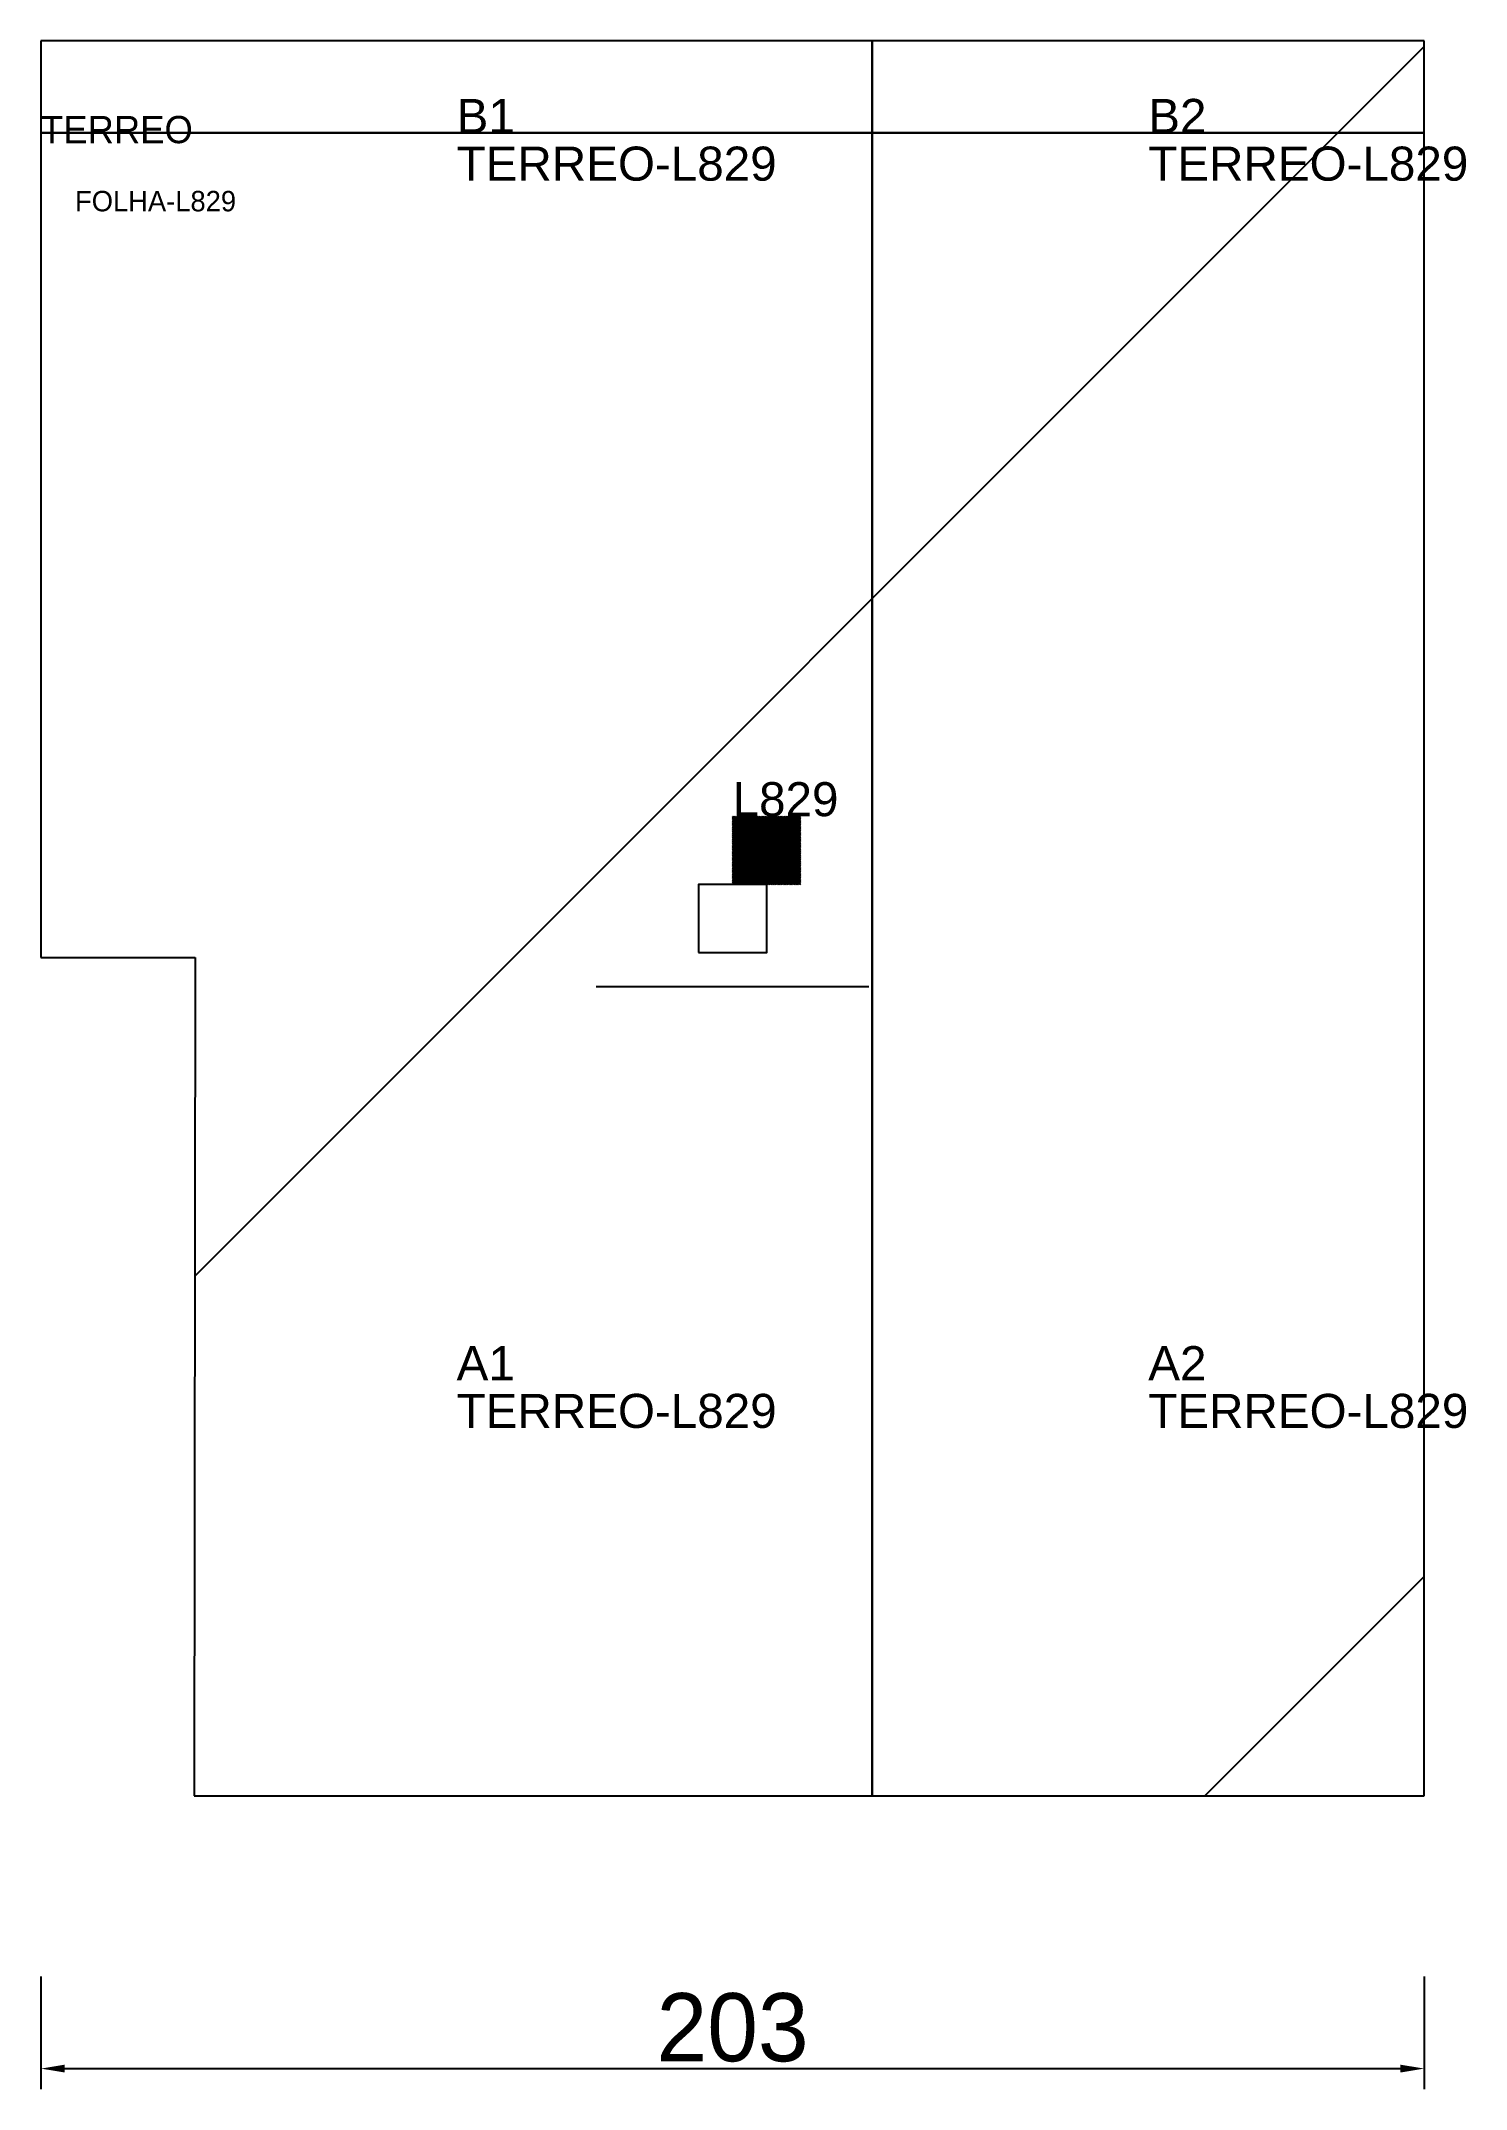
# Model space of a CAD drawing. Header units: metres. Extents: x 222 to 431, y -99 to 202.
import ezdxf

# ---------------------------------------------------------------- set-up
doc = ezdxf.new("R2010")
doc.units = ezdxf.units.M
for name, color, linetype in [('3', 3, 'CONTINUOUS'), ('AUX00', 7, 'CONTINUOUS'), ('COTA', 241, 'CONTINUOUS'), ('FOLHA', 255, 'CONTINUOUS'), ('Hachura', 251, 'CONTINUOUS'), ('NOMENCLATURA', 7, 'CONTINUOUS'), ('Nível', 160, 'CONTINUOUS'), ('Painéis', 200, 'CONTINUOUS'), ('Pilares', 5, 'CONTINUOUS'), ('REAPROVEITAMENTO', 251, 'CONTINUOUS'), ('SARR_2.2x7', 40, 'CONTINUOUS')]:
    doc.layers.add(name, color=color, linetype=linetype)
doc.styles.add('ARIAL', font='Arial.ttf')
doc.styles.add('STR_STANDARD', font='arial.ttf')
doc.dimstyles.new('EZ DXF', dxfattribs={"dimtxt": 10, "dimasz": 3.5, "dimexe": 3, "dimexo": 1.5, "dimgap": 1, "dimtad": 1, "dimdec": 1, "dimdsep": 46, "dimcen": 2.5, "dimazin": 3, "dimtfac": 1, "dimtmove": 0, "dimatfit": 3})

msp = doc.modelspace()

# ---------------------------------------------------------------- hatches: boundary and pattern name
at = {"layer": 'Hachura'}
h = msp.add_hatch(dxfattribs=at)
h.set_pattern_fill('ANSI31', scale=50)
h.paths.add_polyline_path([(222.2, 201.5), (222.2, 67), (244.84, 67), (244.7, -56), (425.2, -56), (425.2, 201.5)])
h = msp.add_hatch(dxfattribs=at)
h.set_pattern_fill('ANSI31', scale=50)
h.paths.add_polyline_path([(222.2, 201.5), (222.2, 67), (244.84, 67), (244.7, -56), (425.2, -56), (425.2, 201.5)])
at = {"layer": 'Reaproveitamento'}
h = msp.add_hatch(dxfattribs=at)
h.set_pattern_fill('SOLID')
h.paths.add_polyline_path([(323.7, 77.75), (333.7, 77.75), (333.7, 87.75), (323.7, 87.75)])
h = msp.add_hatch(dxfattribs=at)
h.set_pattern_fill('SOLID')
h.paths.add_polyline_path([(323.7, 77.75), (333.7, 77.75), (333.7, 87.75), (323.7, 87.75)])

# ---------------------------------------------------------------- linework, layer by layer
at = {"layer": '3'}
for points in [[(344.2, -56), (344.2, 201.5)], [(344.2, -56), (344.2, 201.5)], [(222.2, 188), (425.2, 188)], [(222.2, 188), (425.2, 188)]]:
    msp.add_lwpolyline(points, close=True, dxfattribs=at)
at = {"layer": 'Painéis', "color": 200}
for p, q in [((222.2, 201.5), (222.2, 67)), ((425.2, 201.5), (222.2, 201.5)), ((222.2, 201.5), (222.2, 67)), ((425.2, 201.5), (222.2, 201.5)), ((425.2, -56), (425.2, 201.5)), ((425.2, -56), (425.2, 201.5)), ((222.2, 67), (244.84, 67)), ((222.2, 67), (244.84, 67)), ((244.84, 67), (244.7, -56)), ((244.84, 67), (244.7, -56)), ((244.7, -56), (425.2, -56)), ((244.7, -56), (425.2, -56))]:
    msp.add_line(p, q, dxfattribs=at)
at = {"layer": 'Pilares'}
msp.add_lwpolyline([(318.7, 67.75), (328.7, 67.75), (328.7, 77.75), (318.7, 77.75)], close=True, dxfattribs=at)
msp.add_lwpolyline([(318.7, 67.75), (328.7, 67.75), (328.7, 77.75), (318.7, 77.75)], close=True, dxfattribs=at)
at = {"layer": 'SARR_2.2x7'}
msp.add_line((303.7, 62.75), (343.7, 62.75), dxfattribs=at)
msp.add_line((303.7, 62.75), (343.7, 62.75), dxfattribs=at)

# ---------------------------------------------------------------- texts
at = {"layer": '3', "style": 'STR_STANDARD'}
for s, p in [('B1', (283.2, 188)), ('B1', (283.2, 188)), ('B2', (384.7, 188)), ('B2', (384.7, 188)), ('A1', (283.2, 5)), ('A1', (283.2, 5)), ('A2', (384.7, 5)), ('A2', (384.7, 5))]:
    msp.add_text(s, height=5, dxfattribs=at).set_placement(p)
at = {"layer": 'AUX00', "style": 'STR_STANDARD'}
for p in [(283.2, 181), (283.2, 181), (384.7, 181), (384.7, 181), (283.2, -2), (283.2, -2), (384.7, -2), (384.7, -2)]:
    msp.add_text('TERREO-L829', height=5, dxfattribs=at).set_placement(p)
at = {"layer": 'FOLHA'}
msp.add_text('FOLHA-L829', height=3, dxfattribs=at).set_placement((227.2, 176.5))
msp.add_text('FOLHA-L829', height=3, dxfattribs=at).set_placement((227.2, 176.5))
at = {"layer": 'NOMENCLATURA', "insert": (323.7, 92.75), "char_height": 5, "attachment_point": 1, "style": 'ARIAL'}
msp.add_mtext('L829', dxfattribs=at)
msp.add_mtext('L829', dxfattribs=at)
at = {"layer": 'Nível'}
msp.add_text('TERREO', height=4, dxfattribs=at).set_placement((222.2, 186.5))
msp.add_text('TERREO', height=4, dxfattribs=at).set_placement((222.2, 186.5))

# ---------------------------------------------------------------- dimensions: what is measured, and where the dimension line sits
at = {"layer": 'COTA'}
msp.add_linear_dim(base=(222.2, -96), p1=(222.2, -81), p2=(425.2, -81), dimstyle='EZ DXF', dxfattribs=at).render()
msp.add_linear_dim(base=(222.2, -96), p1=(222.2, -81), p2=(425.2, -81), dimstyle='EZ DXF', dxfattribs=at).render()

doc.saveas('drawing.dxf')
